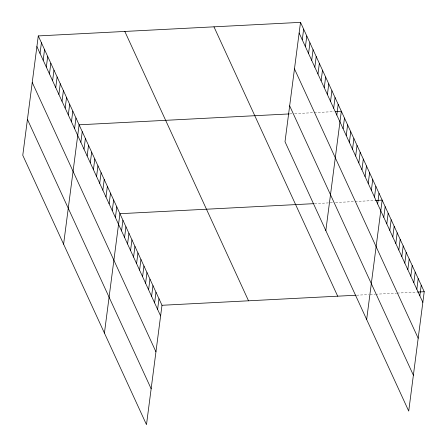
<?xml version="1.0" encoding="UTF-8"?>
<svg xmlns="http://www.w3.org/2000/svg" width="447" height="447" viewBox="0 0 447 447"><rect width="100%" height="100%" fill="white"/><g stroke="black" fill="none" stroke-linecap="round" stroke-linejoin="round"><path stroke-width="0.34" stroke-dasharray="2.23 1.68" d="M289.958 113.896L291.986 113.789M294.69 113.65L313.621 112.672M314.297 112.638L333.898 111.621M314.554 203.625L332.808 202.681M335.513 202.541L354.443 201.558M355.119 201.524L374.726 200.507M356.617 295.204L368.786 294.573M370.138 294.506L374.871 294.26M375.547 294.227L396.506 293.143M397.182 293.103L416.788 292.092"/><path stroke-width="0.67" d="M38.28 35.922L22.775 155.293L146.487 424.65L161.993 305.279L38.28 35.922L300.513 22.35L424.225 291.707L408.72 411.078L285.007 141.721L300.513 22.35M40.04 53.405L41.42 42.761M43.18 60.244L44.56 49.595M46.32 67.078L47.7 56.434M49.461 73.917L50.841 63.273M52.601 80.756L53.981 70.112M55.741 87.595L57.121 76.945M58.881 94.429L60.261 83.785M62.021 101.268L63.401 90.624M65.161 108.107L66.542 97.457M68.302 114.94L69.682 104.296M71.442 121.78L72.822 111.135M74.582 128.619L75.962 117.974M63.603 244.179L79.102 124.808L289.282 113.929M80.862 142.291L82.242 131.647M84.002 149.13L85.388 138.486M87.143 155.969L88.528 145.32M90.283 162.803L91.669 152.159M93.423 169.642L94.809 158.998M96.563 176.481L97.949 165.837M99.703 183.32L101.089 172.671M102.844 190.154L104.229 179.51M105.984 196.993L107.369 186.349M109.124 203.832L110.51 193.182M112.264 210.666L113.65 200.021M115.404 217.505L116.79 206.86M104.425 333.071L119.93 213.7L313.878 203.659M121.55 230.887L122.936 220.237M124.557 237.424L125.937 226.78M127.563 243.967L128.943 233.323M130.563 250.51L131.949 239.866M133.569 257.053L134.949 246.403M136.575 263.59L137.955 252.946M139.576 270.133L140.961 259.489M142.582 276.676L143.968 266.026M145.588 283.219L146.968 272.569M148.594 289.757L149.974 279.112M151.594 296.3L152.98 285.655M154.601 302.842L155.981 292.193M157.607 309.385L158.987 298.736M302.267 39.833L303.653 29.189M305.413 46.672L306.793 36.023M308.553 53.511L309.933 42.862M311.693 60.345L313.073 49.701M314.833 67.184L316.213 56.54M317.973 74.023L319.354 63.373M321.114 80.857L322.494 70.213M324.254 87.696L325.634 77.052M327.394 94.535L328.774 83.885M330.534 101.374L331.914 90.724M333.674 108.208L335.054 97.563M336.814 115.047L338.195 104.402M325.835 230.607L341.335 111.236L335.25 111.554M343.095 128.719L344.475 118.075M346.235 135.558L347.615 124.914M349.375 142.397L350.755 131.748M352.515 149.237L353.901 138.587M355.656 156.07L357.041 145.426M358.796 162.909L360.181 152.265M361.936 169.748L363.322 159.098M365.076 176.582L366.462 165.938M368.216 183.421L369.602 172.777M371.356 190.26L372.742 179.61M374.497 197.099L375.882 186.449M377.637 203.933L379.022 193.288M366.657 319.499L382.163 200.127L375.402 200.474M383.783 217.315L385.169 206.665M386.789 223.852L388.169 213.208M389.795 230.395L391.175 219.751M392.796 236.938L394.181 226.294M395.802 243.481L397.182 232.831M398.808 250.018L400.188 239.374M401.808 256.561L403.194 245.917M404.814 263.104L406.2 252.46M407.82 269.647L409.201 258.997M410.821 276.185L412.207 265.54M413.827 282.727L415.213 272.083M416.833 289.27L418.213 278.621M419.839 295.813L421.219 285.164M161.993 305.279L355.941 295.238M417.464 292.059L424.225 291.707M299.127 32.994L422.84 302.351M294.467 68.877L418.18 338.234M289.667 105.844L413.38 375.201M213.973 26.831L337.686 296.188M124.819 31.441L248.526 300.797M36.894 46.566L160.607 315.923M32.24 82.449L155.947 351.806M27.435 119.416L151.147 388.773"/></g></svg>
